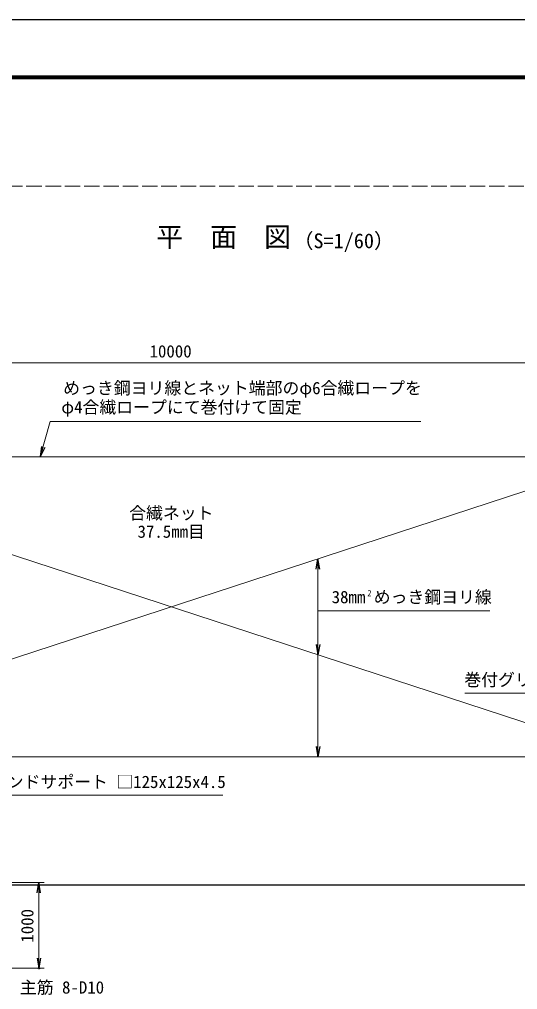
# Model space of a CAD drawing. Units: millimetres, scale not verified. Extents: x -12600 to 12600, y -8910 to 8910.
# Drawn here: x -6786 to -974, y -2415 to 8910 of the extents above; entities that cross this region are included whole.
import ezdxf
from ezdxf.enums import TextEntityAlignment as Align

# ---------------------------------------------------------------- set-up
doc = ezdxf.new("R2010")
doc.units = ezdxf.units.MM
doc.header["$LTSCALE"] = 30
doc.header["$PDMODE"] = 32
doc.header["$PDSIZE"] = 15
doc.linetypes.add('DASHED', pattern=[7.5, 6, -1.5])
for name, color, linetype, lineweight in [('0-2_D-STR3', 3, 'Continuous', 13), ('0-3_D-BGD', 7, 'Continuous', 25), ('0-4_D-STR-DIM', 7, 'Continuous', 13), ('0-7_D-STR-TXT', 7, 'Continuous', 13), ('0-8_D-TTL-TXT', 7, 'Continuous', 13), ('0-9_D-STR2', 7, 'Continuous', 13), ('0-C_D-TTL', 7, 'Continuous', 25)]:
    doc.layers.add(name, color=color, linetype=linetype, lineweight=lineweight)
doc.layers.add('0-5_0', color=7, linetype='Continuous')
doc.layers.add('0-6_Defpoints', color=8, linetype='Continuous')
doc.styles.add('ＭＳ ゴシック', font='')
doc.styles.get('ＭＳ ゴシック').set_extended_font_data('MS Gothic')

# ---------------------------------------------------------------- blocks, each defined once
blk = doc.blocks.new('_Open')
at = {"layer": '0-5_0'}
blk.add_line((-30, 5), (0, 0), dxfattribs=at)
blk.add_lwpolyline([(-30, -5), (0, 0), (-30, 0)], dxfattribs=at)

msp = doc.modelspace()

# ---------------------------------------------------------------- linework, layer by layer
at = {"layer": '0-2_D-STR3'}
for p, q in [((-9236.29, 3803.39), (2782.02, 3803.39)), ((-9642.47, 539.76), (-890.54, 3403.02)), ((-9141.21, 3403.02), (-389.27, 539.76)), ((-9236.29, 303.39), (2782.02, 303.39))]:
    msp.add_line(p, q, dxfattribs=at)
at = {"layer": '0-3_D-BGD'}
msp.add_line((-217.98, -1196.61), (-7041.98, -1196.61), dxfattribs=at)
at = {"layer": '0-4_D-STR-DIM'}
for p, q in [((-9897.98, 4900.12), (-137.98, 4900.12)), ((-6981.98, -1166.61), (-6498.74, -1166.61)), ((-6558.74, -1286.61), (-6558.74, -2046.61)), ((-6881.98, -2166.61), (-6498.74, -2166.61))]:
    msp.add_line(p, q, dxfattribs=at)
at = {"layer": '0-6_Defpoints'}
msp.add_point((-6558.74, -2166.61), dxfattribs=at)
at = {"layer": '0-7_D-STR-TXT'}
for q in [(-3302.25, 305.39), (-3302.25, 1494.76)]:
    msp.add_line((-3302.25, 2005.86), q, dxfattribs=at)
for points in [[(-2104.13, 4215.2), (-6425.68, 4215.2), (-6542.89, 3805.31)], [(-1299.22, 2005.86), (-3302.25, 2005.86), (-3302.25, 2612.01)], [(-1587.12, 1043.13), (-262.52, 1043.13), (-359.23, 536.27)], [(-4413.74, -144.47), (-7277.18, -144.47), (-7546.29, -565.94)]]:
    msp.add_lwpolyline(points, dxfattribs=at)
at = {"layer": '0-9_D-STR2', "linetype": 'DASHED'}
msp.add_line((-10080.48, 6964.55), (2782.02, 6964.55), dxfattribs=at)
at = {"layer": '0-C_D-TTL', "color": 2}
msp.add_lwpolyline([(-12600, 8910), (12600, 8910), (12600, -8910), (-12600, -8910)], close=True, dxfattribs=at)
at = {"layer": '0-C_D-TTL'}
for points in [[(-11790, 8250), (11790, 8250), (11790, -8250), (-11790, -8250)], [(-11782.5, 8242.5), (11782.5, 8242.5), (11782.5, -8242.5), (-11782.5, -8242.5)], [(-11775, 8235), (11775, 8235), (11775, -8235), (-11775, -8235)], [(-11767.5, 8227.5), (11767.5, 8227.5), (11767.5, -8227.5), (-11767.5, -8227.5)], [(-11760, 8220), (11760, 8220), (11760, -8220), (-11760, -8220)]]:
    msp.add_lwpolyline(points, close=True, dxfattribs=at)

# ---------------------------------------------------------------- block references
at = {"layer": '0-4_D-STR-DIM', "xscale": 4, "yscale": 4}
for p, rotation in [((-6558.74, -1166.61), 90), ((-6558.74, -2166.61), 270)]:
    msp.add_blockref('_Open', p, dxfattribs=dict(at, rotation=rotation))
at = {"layer": '0-7_D-STR-TXT', "xscale": 4, "yscale": 4}
for p, rotation in [((-6543.44, 3803.39), 254.0419), ((-3302.25, 2614.01), 90), ((-3302.25, 1492.76), 270), ((-3302.25, 303.39), 270)]:
    msp.add_blockref('_Open', p, dxfattribs=dict(at, rotation=rotation))

# ---------------------------------------------------------------- texts
at = {"layer": '0-4_D-STR-DIM', "style": 'ＭＳ ゴシック'}
msp.add_text('10000', height=144.3, dxfattribs=at).set_placement((-5267.43, 4920.36), align=Align.BOTTOM_LEFT)
msp.add_text('1000', height=144.3, rotation=90, dxfattribs=at).set_placement((-6578.98, -1867.31), align=Align.BOTTOM_LEFT)
at = {"layer": '0-7_D-STR-TXT', "style": 'ＭＳ ゴシック'}
for s, height, p in [('めっき鋼ヨリ線とネット端部のφ6合繊ロープを', 144.3, (-6275.2, 4491.5)), ('φ4合繊ロープにて巻付けて固定', 144.3, (-6297.28, 4267.8)), ('合繊ネット', 144.3, (-5505.29, 3032.22)), ('37.5mm目', 144.3, (-5407.83, 2815.58)), ('38mm めっき鋼ヨリ線', 144.3, (-3142.63, 2051.99)), ('2', 72.14, (-2726.6, 2154.81)), ('巻付グリップ', 144.3, (-1595.49, 1086.6)), ('エンドサポート □125x125x4.5', 144.3, (-7131.26, -105.57)), ('主筋 8-D10', 144.3, (-6780.49, -2505.06))]:
    msp.add_text(s, height=height, dxfattribs=at).set_placement(p, align=Align.BOTTOM_LEFT)
at = {"layer": '0-8_D-TTL-TXT', "style": 'ＭＳ ゴシック'}
for s, height, p in [('平\u3000面\u3000図', 230.9, (-5190.89, 6186.54)), ('（S=1/60）', 173.1, (-3591.37, 6186.67))]:
    msp.add_text(s, height=height, dxfattribs=at).set_placement(p, align=Align.BOTTOM_LEFT)

doc.saveas('drawing.dxf')
